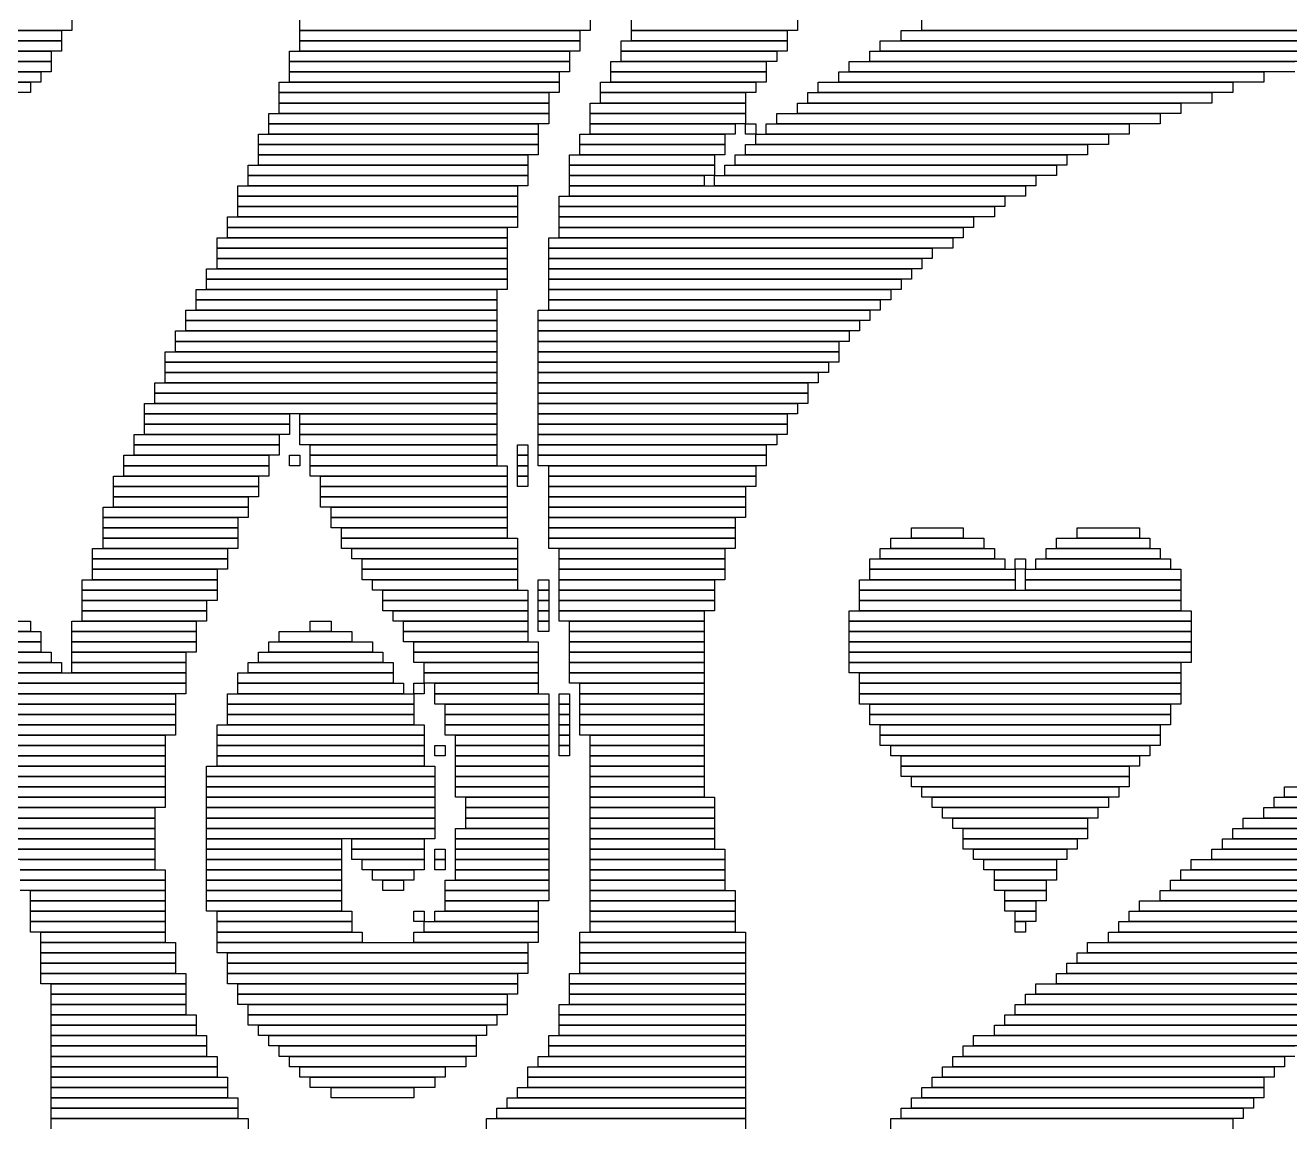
# Model space of a CAD drawing. Extents: x 48 to 975, y 50 to 982.
# Drawn here: x 491.5 to 613.5, y 518.5 to 624.5 of the extents above; entities that cross this region are included whole.
import ezdxf

# ---------------------------------------------------------------- set-up
doc = ezdxf.new("R2010")
doc.units = 0

msp = doc.modelspace()

# ---------------------------------------------------------------- linework, layer by layer
for p, q in [((496, 625), (496, 624)), ((518, 624), (518, 625)), ((546, 625), (546, 624)), ((550, 624), (550, 625)), ((566, 625), (566, 624)), ((578, 624), (578, 625)), ((496, 624), (478, 624)), ((478, 624), (495, 624)), ((495, 624), (495, 623)), ((546, 624), (518, 624)), ((518, 624), (545, 624)), ((518, 623), (518, 624)), ((545, 624), (545, 623)), ((566, 624), (550, 624)), ((550, 624), (565, 624)), ((550, 623), (550, 624)), ((565, 624), (565, 623)), ((576, 624), (626, 624)), ((576, 623), (576, 624)), ((632, 624), (578, 624)), ((495, 623), (478, 623)), ((478, 623), (495, 623)), ((495, 623), (495, 622)), ((545, 623), (518, 623)), ((518, 623), (545, 623)), ((518, 622), (518, 623)), ((545, 623), (545, 622)), ((549, 623), (565, 623)), ((549, 622), (549, 623)), ((565, 623), (550, 623)), ((565, 623), (565, 622)), ((574, 623), (622, 623)), ((574, 622), (574, 623)), ((626, 623), (576, 623)), ((495, 622), (478, 622)), ((478, 622), (494, 622)), ((494, 621), (478, 621)), ((478, 621), (494, 621)), ((494, 622), (494, 621)), ((494, 621), (494, 620)), ((517, 622), (544, 622)), ((517, 621), (517, 622)), ((544, 621), (517, 621)), ((517, 621), (544, 621)), ((517, 620), (517, 621)), ((545, 622), (518, 622)), ((544, 622), (544, 621)), ((544, 621), (544, 620)), ((548, 621), (563, 621)), ((548, 620), (548, 621)), ((565, 622), (549, 622)), ((549, 622), (564, 622)), ((549, 621), (549, 622)), ((564, 621), (549, 621)), ((563, 621), (563, 620)), ((564, 622), (564, 621)), ((571, 621), (614, 621)), ((571, 620), (571, 621)), ((573, 622), (618, 622)), ((573, 621), (573, 622)), ((618, 621), (573, 621)), ((622, 622), (574, 622)), ((494, 620), (478, 620)), ((478, 620), (493, 620)), ((493, 620), (493, 619)), ((544, 620), (517, 620)), ((517, 620), (543, 620)), ((517, 619), (517, 620)), ((543, 620), (543, 619)), ((563, 620), (548, 620)), ((548, 620), (563, 620)), ((548, 619), (548, 620)), ((563, 620), (563, 619)), ((570, 620), (611, 620)), ((570, 619), (570, 620)), ((614, 620), (571, 620)), ((611, 620), (611, 619)), ((493, 619), (478, 619)), ((478, 619), (492, 619)), ((492, 619), (492, 618)), ((516, 619), (543, 619)), ((516, 618), (516, 619)), ((543, 619), (517, 619)), ((543, 619), (543, 618)), ((547, 619), (562, 619)), ((547, 618), (547, 619)), ((563, 619), (548, 619)), ((562, 619), (562, 618)), ((568, 619), (608, 619)), ((568, 618), (568, 619)), ((611, 619), (570, 619)), ((608, 619), (608, 618)), ((492, 618), (478, 618)), ((543, 618), (516, 618)), ((516, 618), (542, 618)), ((516, 617), (516, 618)), ((542, 618), (542, 617)), ((562, 618), (547, 618)), ((547, 618), (561, 618)), ((547, 617), (547, 618)), ((561, 618), (561, 617)), ((567, 618), (606, 618)), ((567, 617), (567, 618)), ((608, 618), (568, 618)), ((606, 618), (606, 617)), ((542, 617), (516, 617)), ((516, 617), (542, 617)), ((516, 616), (516, 617)), ((542, 617), (542, 616)), ((546, 617), (561, 617)), ((546, 616), (546, 617)), ((561, 617), (547, 617)), ((561, 617), (561, 616)), ((566, 617), (603, 617)), ((566, 616), (566, 617)), ((606, 617), (567, 617)), ((603, 617), (603, 616)), ((515, 616), (542, 616)), ((515, 615), (515, 616)), ((542, 615), (515, 615)), ((515, 615), (541, 615)), ((515, 614), (515, 615)), ((542, 616), (516, 616)), ((541, 615), (541, 614)), ((542, 616), (542, 615)), ((561, 616), (546, 616)), ((546, 616), (561, 616)), ((546, 615), (546, 616)), ((561, 615), (546, 615)), ((546, 615), (560, 615)), ((546, 614), (546, 615)), ((560, 615), (560, 614)), ((561, 616), (561, 615)), ((561, 615), (562, 615)), ((561, 614), (561, 615)), ((562, 615), (562, 614)), ((563, 615), (598, 615)), ((563, 614), (563, 615)), ((564, 616), (601, 616)), ((564, 615), (564, 616)), ((601, 615), (564, 615)), ((603, 616), (566, 616)), ((598, 615), (598, 614)), ((601, 616), (601, 615)), ((514, 614), (541, 614)), ((514, 613), (514, 614)), ((541, 614), (515, 614)), ((541, 614), (541, 613)), ((545, 614), (559, 614)), ((545, 613), (545, 614)), ((560, 614), (546, 614)), ((559, 614), (559, 613)), ((562, 614), (561, 614)), ((562, 614), (596, 614)), ((562, 613), (562, 614)), ((598, 614), (563, 614)), ((596, 614), (596, 613)), ((541, 613), (514, 613)), ((514, 613), (541, 613)), ((514, 612), (514, 613)), ((541, 613), (541, 612)), ((559, 613), (545, 613)), ((545, 613), (559, 613)), ((545, 612), (545, 613)), ((559, 613), (559, 612)), ((561, 613), (594, 613)), ((561, 612), (561, 613)), ((596, 613), (562, 613)), ((594, 613), (594, 612)), ((541, 612), (514, 612)), ((514, 612), (540, 612)), ((514, 611), (514, 612)), ((540, 612), (540, 611)), ((544, 612), (558, 612)), ((544, 611), (544, 612)), ((559, 612), (545, 612)), ((558, 612), (558, 611)), ((560, 612), (592, 612)), ((560, 611), (560, 612)), ((594, 612), (561, 612)), ((592, 612), (592, 611)), ((513, 611), (540, 611)), ((513, 610), (513, 611)), ((540, 610), (513, 610)), ((513, 610), (540, 610)), ((513, 609), (513, 610)), ((540, 611), (514, 611)), ((540, 611), (540, 610)), ((540, 610), (540, 609)), ((558, 611), (544, 611)), ((544, 611), (558, 611)), ((544, 610), (544, 611)), ((558, 610), (544, 610)), ((544, 610), (557, 610)), ((544, 609), (544, 610)), ((557, 610), (557, 609)), ((558, 611), (558, 610)), ((558, 610), (589, 610)), ((558, 609), (558, 610)), ((559, 611), (591, 611)), ((559, 610), (559, 611)), ((591, 610), (559, 610)), ((592, 611), (560, 611)), ((589, 610), (589, 609)), ((591, 611), (591, 610)), ((512, 609), (539, 609)), ((512, 608), (512, 609)), ((540, 609), (513, 609)), ((539, 609), (539, 608)), ((557, 609), (544, 609)), ((544, 609), (588, 609)), ((544, 608), (544, 609)), ((589, 609), (558, 609)), ((588, 609), (588, 608)), ((539, 608), (512, 608)), ((512, 608), (539, 608)), ((512, 607), (512, 608)), ((539, 608), (539, 607)), ((543, 608), (586, 608)), ((543, 607), (543, 608)), ((588, 608), (544, 608)), ((586, 608), (586, 607)), ((539, 607), (512, 607)), ((512, 607), (539, 607)), ((512, 606), (512, 607)), ((539, 607), (539, 606)), ((586, 607), (543, 607)), ((543, 607), (585, 607)), ((543, 606), (543, 607)), ((585, 607), (585, 606)), ((511, 606), (539, 606)), ((511, 605), (511, 606)), ((539, 606), (512, 606)), ((539, 606), (539, 605)), ((585, 606), (543, 606)), ((543, 606), (583, 606)), ((543, 605), (543, 606)), ((583, 606), (583, 605)), ((510, 604), (538, 604)), ((510, 603), (510, 604)), ((539, 605), (511, 605)), ((511, 605), (538, 605)), ((511, 604), (511, 605)), ((538, 604), (511, 604)), ((538, 605), (538, 604)), ((538, 604), (538, 603)), ((542, 604), (581, 604)), ((542, 603), (542, 604)), ((583, 605), (543, 605)), ((543, 605), (582, 605)), ((543, 604), (543, 605)), ((582, 604), (543, 604)), ((581, 604), (581, 603)), ((582, 605), (582, 604)), ((538, 603), (510, 603)), ((510, 603), (538, 603)), ((510, 602), (510, 603)), ((538, 603), (538, 602)), ((581, 603), (542, 603)), ((542, 603), (579, 603)), ((542, 602), (542, 603)), ((579, 603), (579, 602)), ((538, 602), (510, 602)), ((510, 602), (538, 602)), ((510, 601), (510, 602)), ((538, 602), (538, 601)), ((579, 602), (542, 602)), ((542, 602), (578, 602)), ((542, 601), (542, 602)), ((578, 602), (578, 601)), ((509, 601), (538, 601)), ((509, 600), (509, 601)), ((538, 601), (510, 601)), ((538, 601), (538, 600)), ((578, 601), (542, 601)), ((542, 601), (577, 601)), ((542, 600), (542, 601)), ((577, 601), (577, 600)), ((538, 600), (509, 600)), ((509, 600), (538, 600)), ((509, 599), (509, 600)), ((538, 600), (538, 599)), ((577, 600), (542, 600)), ((542, 600), (576, 600)), ((542, 599), (542, 600)), ((576, 600), (576, 599)), ((508, 599), (537, 599)), ((508, 598), (508, 599)), ((537, 598), (508, 598)), ((508, 598), (537, 598)), ((508, 597), (508, 598)), ((538, 599), (509, 599)), ((537, 599), (537, 598)), ((537, 598), (537, 597)), ((576, 599), (542, 599)), ((542, 599), (575, 599)), ((542, 598), (542, 599)), ((575, 598), (542, 598)), ((542, 598), (574, 598)), ((542, 597), (542, 598)), ((574, 598), (574, 597)), ((575, 599), (575, 598)), ((507, 597), (537, 597)), ((507, 596), (507, 597)), ((537, 597), (508, 597)), ((537, 597), (537, 596)), ((541, 597), (573, 597)), ((541, 596), (541, 597)), ((574, 597), (542, 597)), ((573, 597), (573, 596)), ((537, 596), (507, 596)), ((507, 596), (537, 596)), ((507, 595), (507, 596)), ((537, 596), (537, 595)), ((573, 596), (541, 596)), ((541, 596), (572, 596)), ((541, 595), (541, 596)), ((572, 596), (572, 595)), ((506, 595), (537, 595)), ((506, 594), (506, 595)), ((537, 595), (507, 595)), ((537, 595), (537, 594)), ((572, 595), (541, 595)), ((541, 595), (571, 595)), ((541, 594), (541, 595)), ((571, 595), (571, 594)), ((505, 593), (537, 593)), ((505, 592), (505, 593)), ((537, 594), (506, 594)), ((506, 594), (537, 594)), ((506, 593), (506, 594)), ((537, 593), (506, 593)), ((537, 594), (537, 593)), ((537, 593), (537, 592)), ((571, 594), (541, 594)), ((541, 594), (570, 594)), ((541, 593), (541, 594)), ((570, 593), (541, 593)), ((541, 593), (570, 593)), ((541, 592), (541, 593)), ((570, 594), (570, 593)), ((570, 593), (570, 592)), ((537, 592), (505, 592)), ((505, 592), (537, 592)), ((505, 591), (505, 592)), ((537, 592), (537, 591)), ((570, 592), (541, 592)), ((541, 592), (569, 592)), ((541, 591), (541, 592)), ((569, 592), (569, 591)), ((537, 591), (505, 591)), ((505, 591), (537, 591)), ((505, 590), (505, 591)), ((537, 591), (537, 590)), ((569, 591), (541, 591)), ((541, 591), (568, 591)), ((541, 590), (541, 591)), ((568, 591), (568, 590)), ((504, 590), (537, 590)), ((504, 589), (504, 590)), ((537, 590), (505, 590)), ((537, 590), (537, 589)), ((568, 590), (541, 590)), ((541, 590), (567, 590)), ((541, 589), (541, 590)), ((567, 590), (567, 589)), ((537, 589), (504, 589)), ((504, 589), (537, 589)), ((504, 588), (504, 589)), ((537, 589), (537, 588)), ((567, 589), (541, 589)), ((541, 589), (567, 589)), ((541, 588), (541, 589)), ((567, 589), (567, 588)), ((503, 588), (537, 588)), ((503, 587), (503, 588)), ((537, 587), (503, 587)), ((503, 587), (517, 587)), ((503, 586), (503, 587)), ((537, 588), (504, 588)), ((517, 587), (517, 586)), ((518, 587), (537, 587)), ((518, 586), (518, 587)), ((537, 588), (537, 587)), ((537, 587), (537, 586)), ((567, 588), (541, 588)), ((541, 588), (566, 588)), ((541, 587), (541, 588)), ((566, 587), (541, 587)), ((541, 587), (565, 587)), ((541, 586), (541, 587)), ((565, 587), (565, 586)), ((566, 588), (566, 587)), ((517, 586), (503, 586)), ((503, 586), (517, 586)), ((503, 585), (503, 586)), ((517, 586), (517, 585)), ((537, 586), (518, 586)), ((518, 586), (537, 586)), ((518, 585), (518, 586)), ((537, 586), (537, 585)), ((565, 586), (541, 586)), ((541, 586), (565, 586)), ((541, 585), (541, 586)), ((565, 586), (565, 585)), ((502, 585), (516, 585)), ((502, 584), (502, 585)), ((517, 585), (503, 585)), ((516, 585), (516, 584)), ((537, 585), (518, 585)), ((518, 585), (537, 585)), ((518, 584), (518, 585)), ((537, 585), (537, 584)), ((565, 585), (541, 585)), ((541, 585), (564, 585)), ((541, 584), (541, 585)), ((564, 585), (564, 584)), ((516, 584), (502, 584)), ((502, 584), (516, 584)), ((502, 583), (502, 584)), ((516, 584), (516, 583)), ((537, 584), (518, 584)), ((519, 584), (537, 584)), ((519, 583), (519, 584)), ((537, 584), (537, 583)), ((539, 584), (540, 584)), ((539, 583), (539, 584)), ((540, 584), (540, 583)), ((564, 584), (541, 584)), ((541, 584), (563, 584)), ((541, 583), (541, 584)), ((563, 584), (563, 583)), ((501, 583), (515, 583)), ((501, 582), (501, 583)), ((515, 582), (501, 582)), ((501, 582), (515, 582)), ((501, 581), (501, 582)), ((516, 583), (502, 583)), ((515, 583), (515, 582)), ((515, 582), (515, 581)), ((517, 583), (518, 583)), ((517, 582), (517, 583)), ((518, 582), (517, 582)), ((518, 583), (518, 582)), ((537, 583), (519, 583)), ((519, 583), (537, 583)), ((519, 582), (519, 583)), ((537, 582), (519, 582)), ((519, 582), (538, 582)), ((519, 581), (519, 582)), ((537, 583), (537, 582)), ((538, 582), (538, 581)), ((540, 583), (539, 583)), ((539, 583), (540, 583)), ((539, 582), (539, 583)), ((540, 582), (539, 582)), ((539, 582), (540, 582)), ((539, 581), (539, 582)), ((540, 583), (540, 582)), ((540, 582), (540, 581)), ((563, 583), (541, 583)), ((541, 583), (563, 583)), ((541, 582), (541, 583)), ((563, 582), (541, 582)), ((542, 582), (562, 582)), ((542, 581), (542, 582)), ((562, 582), (562, 581)), ((563, 583), (563, 582)), ((500, 581), (514, 581)), ((500, 580), (500, 581)), ((515, 581), (501, 581)), ((514, 581), (514, 580)), ((538, 581), (519, 581)), ((520, 581), (538, 581)), ((520, 580), (520, 581)), ((538, 581), (538, 580)), ((540, 581), (539, 581)), ((539, 581), (540, 581)), ((539, 580), (539, 581)), ((540, 581), (540, 580)), ((562, 581), (542, 581)), ((542, 581), (562, 581)), ((542, 580), (542, 581)), ((562, 581), (562, 580)), ((514, 580), (500, 580)), ((500, 580), (514, 580)), ((500, 579), (500, 580)), ((514, 580), (514, 579)), ((538, 580), (520, 580)), ((520, 580), (538, 580)), ((520, 579), (520, 580)), ((538, 580), (538, 579)), ((540, 580), (539, 580)), ((562, 580), (542, 580)), ((542, 580), (561, 580)), ((542, 579), (542, 580)), ((561, 580), (561, 579)), ((514, 579), (500, 579)), ((500, 579), (513, 579)), ((500, 578), (500, 579)), ((513, 579), (513, 578)), ((538, 579), (520, 579)), ((520, 579), (538, 579)), ((520, 578), (520, 579)), ((538, 579), (538, 578)), ((561, 579), (542, 579)), ((542, 579), (561, 579)), ((542, 578), (542, 579)), ((561, 579), (561, 578)), ((499, 578), (513, 578)), ((499, 577), (499, 578)), ((513, 578), (500, 578)), ((513, 578), (513, 577)), ((538, 578), (520, 578)), ((521, 578), (538, 578)), ((521, 577), (521, 578)), ((538, 578), (538, 577)), ((561, 578), (542, 578)), ((542, 578), (561, 578)), ((542, 577), (542, 578)), ((561, 578), (561, 577)), ((513, 577), (499, 577)), ((499, 577), (512, 577)), ((499, 576), (499, 577)), ((512, 576), (499, 576)), ((499, 576), (512, 576)), ((499, 575), (499, 576)), ((512, 577), (512, 576)), ((512, 576), (512, 575)), ((538, 577), (521, 577)), ((521, 577), (538, 577)), ((521, 576), (521, 577)), ((538, 576), (521, 576)), ((522, 576), (538, 576)), ((522, 575), (522, 576)), ((538, 577), (538, 576)), ((538, 576), (538, 575)), ((561, 577), (542, 577)), ((542, 577), (560, 577)), ((542, 576), (542, 577)), ((560, 576), (542, 576)), ((542, 576), (560, 576)), ((542, 575), (542, 576)), ((560, 577), (560, 576)), ((560, 576), (560, 575)), ((577, 576), (582, 576)), ((577, 575), (577, 576)), ((582, 576), (582, 575)), ((593, 576), (599, 576)), ((593, 575), (593, 576)), ((599, 576), (599, 575)), ((512, 575), (499, 575)), ((499, 575), (512, 575)), ((499, 574), (499, 575)), ((512, 575), (512, 574)), ((538, 575), (522, 575)), ((522, 575), (539, 575)), ((522, 574), (522, 575)), ((539, 575), (539, 574)), ((560, 575), (542, 575)), ((542, 575), (560, 575)), ((542, 574), (542, 575)), ((560, 575), (560, 574)), ((575, 575), (584, 575)), ((575, 574), (575, 575)), ((582, 575), (577, 575)), ((584, 575), (584, 574)), ((591, 575), (600, 575)), ((591, 574), (591, 575)), ((599, 575), (593, 575)), ((600, 575), (600, 574)), ((498, 574), (511, 574)), ((498, 573), (498, 574)), ((512, 574), (499, 574)), ((511, 574), (511, 573)), ((539, 574), (522, 574)), ((523, 574), (539, 574)), ((523, 573), (523, 574)), ((539, 574), (539, 573)), ((560, 574), (542, 574)), ((543, 574), (559, 574)), ((543, 573), (543, 574)), ((559, 574), (559, 573)), ((574, 574), (585, 574)), ((574, 573), (574, 574)), ((584, 574), (575, 574)), ((585, 574), (585, 573)), ((590, 574), (601, 574)), ((590, 573), (590, 574)), ((600, 574), (591, 574)), ((601, 574), (601, 573)), ((511, 573), (498, 573)), ((498, 573), (511, 573)), ((498, 572), (498, 573)), ((511, 573), (511, 572)), ((539, 573), (523, 573)), ((524, 573), (539, 573)), ((524, 572), (524, 573)), ((539, 573), (539, 572)), ((559, 573), (543, 573)), ((543, 573), (559, 573)), ((543, 572), (543, 573)), ((559, 573), (559, 572)), ((573, 573), (586, 573)), ((573, 572), (573, 573)), ((585, 573), (574, 573)), ((586, 573), (586, 572)), ((587, 573), (588, 573)), ((587, 572), (587, 573)), ((588, 573), (588, 572)), ((589, 573), (602, 573)), ((589, 572), (589, 573)), ((601, 573), (590, 573)), ((602, 573), (602, 572)), ((497, 571), (510, 571)), ((497, 570), (497, 571)), ((511, 572), (498, 572)), ((498, 572), (510, 572)), ((498, 571), (498, 572)), ((510, 571), (498, 571)), ((510, 572), (510, 571)), ((510, 571), (510, 570)), ((539, 572), (524, 572)), ((524, 572), (539, 572)), ((524, 571), (524, 572)), ((539, 571), (524, 571)), ((525, 571), (539, 571)), ((525, 570), (525, 571)), ((539, 572), (539, 571)), ((539, 571), (539, 570)), ((541, 571), (542, 571)), ((541, 570), (541, 571)), ((542, 571), (542, 570)), ((559, 572), (543, 572)), ((543, 572), (559, 572)), ((543, 571), (543, 572)), ((559, 571), (543, 571)), ((543, 571), (558, 571)), ((543, 570), (543, 571)), ((558, 571), (558, 570)), ((559, 572), (559, 571)), ((572, 571), (587, 571)), ((572, 570), (572, 571)), ((586, 572), (573, 572)), ((573, 572), (587, 572)), ((573, 571), (573, 572)), ((587, 571), (573, 571)), ((588, 572), (587, 572)), ((587, 572), (587, 571)), ((587, 571), (587, 570)), ((588, 572), (603, 572)), ((588, 571), (588, 572)), ((603, 571), (588, 571)), ((588, 571), (603, 571)), ((588, 570), (588, 571)), ((602, 572), (589, 572)), ((603, 572), (603, 571)), ((603, 571), (603, 570)), ((510, 570), (497, 570)), ((497, 570), (510, 570)), ((497, 569), (497, 570)), ((510, 570), (510, 569)), ((539, 570), (525, 570)), ((526, 570), (540, 570)), ((526, 569), (526, 570)), ((540, 570), (540, 569)), ((542, 570), (541, 570)), ((541, 570), (542, 570)), ((541, 569), (541, 570)), ((542, 570), (542, 569)), ((558, 570), (543, 570)), ((543, 570), (558, 570)), ((543, 569), (543, 570)), ((558, 570), (558, 569)), ((587, 570), (572, 570)), ((572, 570), (603, 570)), ((572, 569), (572, 570)), ((603, 570), (588, 570)), ((603, 570), (603, 569)), ((510, 569), (497, 569)), ((497, 569), (509, 569)), ((497, 568), (497, 569)), ((509, 569), (509, 568)), ((540, 569), (526, 569)), ((526, 569), (540, 569)), ((526, 568), (526, 569)), ((540, 569), (540, 568)), ((542, 569), (541, 569)), ((541, 569), (542, 569)), ((541, 568), (541, 569)), ((542, 569), (542, 568)), ((558, 569), (543, 569)), ((543, 569), (558, 569)), ((543, 568), (543, 569)), ((558, 569), (558, 568)), ((603, 569), (572, 569)), ((572, 569), (603, 569)), ((572, 568), (572, 569)), ((603, 569), (603, 568)), ((509, 568), (497, 568)), ((497, 568), (509, 568)), ((497, 567), (497, 568)), ((509, 568), (509, 567)), ((540, 568), (526, 568)), ((527, 568), (540, 568)), ((527, 567), (527, 568)), ((540, 568), (540, 567)), ((542, 568), (541, 568)), ((541, 568), (542, 568)), ((541, 567), (541, 568)), ((542, 568), (542, 567)), ((558, 568), (543, 568)), ((543, 568), (557, 568)), ((543, 567), (543, 568)), ((557, 568), (557, 567)), ((571, 568), (604, 568)), ((571, 567), (571, 568)), ((603, 568), (572, 568)), ((604, 568), (604, 567)), ((474, 567), (492, 567)), ((492, 567), (492, 566)), ((496, 567), (508, 567)), ((496, 566), (496, 567)), ((509, 567), (497, 567)), ((508, 567), (508, 566)), ((519, 567), (521, 567)), ((519, 566), (519, 567)), ((521, 567), (521, 566)), ((540, 567), (527, 567)), ((528, 567), (540, 567)), ((528, 566), (528, 567)), ((540, 567), (540, 566)), ((542, 567), (541, 567)), ((541, 567), (542, 567)), ((541, 566), (541, 567)), ((542, 567), (542, 566)), ((557, 567), (543, 567)), ((544, 567), (557, 567)), ((544, 566), (544, 567)), ((557, 567), (557, 566)), ((604, 567), (571, 567)), ((571, 567), (604, 567)), ((571, 566), (571, 567)), ((604, 567), (604, 566)), ((492, 566), (474, 566)), ((475, 566), (493, 566)), ((493, 565), (475, 565)), ((476, 565), (493, 565)), ((493, 566), (493, 565)), ((493, 565), (493, 564)), ((508, 566), (496, 566)), ((496, 566), (508, 566)), ((496, 565), (496, 566)), ((508, 565), (496, 565)), ((496, 565), (508, 565)), ((496, 564), (496, 565)), ((508, 566), (508, 565)), ((508, 565), (508, 564)), ((515, 565), (525, 565)), ((515, 564), (515, 565)), ((516, 566), (523, 566)), ((516, 565), (516, 566)), ((523, 565), (516, 565)), ((521, 566), (519, 566)), ((523, 566), (523, 565)), ((525, 565), (525, 564)), ((540, 566), (528, 566)), ((528, 566), (540, 566)), ((528, 565), (528, 566)), ((540, 565), (528, 565)), ((529, 565), (541, 565)), ((529, 564), (529, 565)), ((540, 566), (540, 565)), ((542, 566), (541, 566)), ((541, 565), (541, 564)), ((557, 566), (544, 566)), ((544, 566), (557, 566)), ((544, 565), (544, 566)), ((557, 565), (544, 565)), ((544, 565), (557, 565)), ((544, 564), (544, 565)), ((557, 566), (557, 565)), ((557, 565), (557, 564)), ((604, 566), (571, 566)), ((571, 566), (604, 566)), ((571, 565), (571, 566)), ((604, 565), (571, 565)), ((571, 565), (604, 565)), ((571, 564), (571, 565)), ((604, 566), (604, 565)), ((604, 565), (604, 564)), ((493, 564), (476, 564)), ((477, 564), (494, 564)), ((494, 564), (494, 563)), ((508, 564), (496, 564)), ((496, 564), (507, 564)), ((496, 563), (496, 564)), ((507, 564), (507, 563)), ((514, 564), (526, 564)), ((514, 563), (514, 564)), ((525, 564), (515, 564)), ((526, 564), (526, 563)), ((541, 564), (529, 564)), ((529, 564), (541, 564)), ((529, 563), (529, 564)), ((541, 564), (541, 563)), ((557, 564), (544, 564)), ((544, 564), (557, 564)), ((544, 563), (544, 564)), ((557, 564), (557, 563)), ((604, 564), (571, 564)), ((571, 564), (604, 564)), ((571, 563), (571, 564)), ((604, 564), (604, 563)), ((494, 563), (477, 563)), ((478, 563), (495, 563)), ((495, 563), (495, 562)), ((507, 563), (496, 563)), ((496, 563), (507, 563)), ((496, 562), (496, 563)), ((507, 563), (507, 562)), ((513, 563), (527, 563)), ((513, 562), (513, 563)), ((526, 563), (514, 563)), ((527, 563), (527, 562)), ((541, 563), (529, 563)), ((530, 563), (541, 563)), ((530, 562), (530, 563)), ((541, 563), (541, 562)), ((557, 563), (544, 563)), ((544, 563), (557, 563)), ((544, 562), (544, 563)), ((557, 563), (557, 562)), ((604, 563), (571, 563)), ((571, 563), (603, 563)), ((571, 562), (571, 563)), ((603, 563), (603, 562)), ((495, 562), (478, 562)), ((479, 562), (507, 562)), ((507, 562), (496, 562)), ((507, 562), (507, 561)), ((512, 562), (527, 562)), ((512, 561), (512, 562)), ((527, 562), (513, 562)), ((527, 562), (527, 561)), ((541, 562), (530, 562)), ((530, 562), (541, 562)), ((530, 561), (530, 562)), ((541, 562), (541, 561)), ((557, 562), (544, 562)), ((544, 562), (557, 562)), ((544, 561), (544, 562)), ((557, 562), (557, 561)), ((603, 562), (571, 562)), ((572, 562), (603, 562)), ((572, 561), (572, 562)), ((603, 562), (603, 561)), ((507, 561), (479, 561)), ((480, 561), (507, 561)), ((507, 560), (480, 560)), ((481, 560), (506, 560)), ((506, 560), (506, 559)), ((507, 561), (507, 560)), ((511, 560), (529, 560)), ((511, 559), (511, 560)), ((527, 561), (512, 561)), ((512, 561), (528, 561)), ((512, 560), (512, 561)), ((528, 560), (512, 560)), ((528, 561), (528, 560)), ((529, 561), (530, 561)), ((529, 560), (529, 561)), ((530, 560), (529, 560)), ((529, 560), (529, 559)), ((541, 561), (530, 561)), ((530, 561), (530, 560)), ((531, 561), (541, 561)), ((531, 560), (531, 561)), ((541, 560), (531, 560)), ((531, 560), (542, 560)), ((531, 559), (531, 560)), ((541, 561), (541, 560)), ((542, 560), (542, 559)), ((543, 560), (544, 560)), ((543, 559), (543, 560)), ((557, 561), (544, 561)), ((544, 560), (544, 559)), ((545, 561), (557, 561)), ((545, 560), (545, 561)), ((557, 560), (545, 560)), ((545, 560), (557, 560)), ((545, 559), (545, 560)), ((557, 561), (557, 560)), ((557, 560), (557, 559)), ((603, 561), (572, 561)), ((572, 561), (603, 561)), ((572, 560), (572, 561)), ((603, 560), (572, 560)), ((572, 560), (603, 560)), ((572, 559), (572, 560)), ((603, 561), (603, 560)), ((603, 560), (603, 559)), ((506, 559), (481, 559)), ((482, 559), (506, 559)), ((506, 559), (506, 558)), ((529, 559), (511, 559)), ((511, 559), (529, 559)), ((511, 558), (511, 559)), ((529, 559), (529, 558)), ((542, 559), (531, 559)), ((532, 559), (542, 559)), ((532, 558), (532, 559)), ((542, 559), (542, 558)), ((544, 559), (543, 559)), ((543, 559), (544, 559)), ((543, 558), (543, 559)), ((544, 559), (544, 558)), ((557, 559), (545, 559)), ((545, 559), (557, 559)), ((545, 558), (545, 559)), ((557, 559), (557, 558)), ((603, 559), (572, 559)), ((573, 559), (602, 559)), ((573, 558), (573, 559)), ((602, 559), (602, 558)), ((506, 558), (482, 558)), ((483, 558), (506, 558)), ((506, 558), (506, 557)), ((529, 558), (511, 558)), ((511, 558), (529, 558)), ((511, 557), (511, 558)), ((529, 558), (529, 557)), ((542, 558), (532, 558)), ((532, 558), (542, 558)), ((532, 557), (532, 558)), ((542, 558), (542, 557)), ((544, 558), (543, 558)), ((543, 558), (544, 558)), ((543, 557), (543, 558)), ((544, 558), (544, 557)), ((557, 558), (545, 558)), ((545, 558), (557, 558)), ((545, 557), (545, 558)), ((557, 558), (557, 557)), ((602, 558), (573, 558)), ((573, 558), (602, 558)), ((573, 557), (573, 558)), ((602, 558), (602, 557)), ((506, 557), (483, 557)), ((484, 557), (506, 557)), ((506, 557), (506, 556)), ((510, 557), (530, 557)), ((510, 556), (510, 557)), ((529, 557), (511, 557)), ((530, 557), (530, 556)), ((542, 557), (532, 557)), ((532, 557), (542, 557)), ((532, 556), (532, 557)), ((542, 557), (542, 556)), ((544, 557), (543, 557)), ((543, 557), (544, 557)), ((543, 556), (543, 557)), ((544, 557), (544, 556)), ((557, 557), (545, 557)), ((545, 557), (557, 557)), ((545, 556), (545, 557)), ((557, 557), (557, 556)), ((602, 557), (573, 557)), ((574, 557), (601, 557)), ((574, 556), (574, 557)), ((601, 557), (601, 556)), ((506, 556), (484, 556)), ((484, 556), (505, 556)), ((505, 556), (505, 555)), ((530, 556), (510, 556)), ((510, 556), (530, 556)), ((510, 555), (510, 556)), ((530, 556), (530, 555)), ((542, 556), (532, 556)), ((533, 556), (542, 556)), ((533, 555), (533, 556)), ((542, 556), (542, 555)), ((544, 556), (543, 556)), ((543, 556), (544, 556)), ((543, 555), (543, 556)), ((544, 556), (544, 555)), ((557, 556), (545, 556)), ((546, 556), (557, 556)), ((546, 555), (546, 556)), ((557, 556), (557, 555)), ((601, 556), (574, 556)), ((574, 556), (601, 556)), ((574, 555), (574, 556)), ((601, 556), (601, 555)), ((505, 555), (484, 555)), ((485, 555), (505, 555)), ((505, 554), (485, 554)), ((486, 554), (505, 554)), ((505, 555), (505, 554)), ((505, 554), (505, 553)), ((530, 555), (510, 555)), ((510, 555), (530, 555)), ((510, 554), (510, 555)), ((530, 554), (510, 554)), ((510, 554), (530, 554)), ((510, 553), (510, 554)), ((530, 555), (530, 554)), ((530, 554), (530, 553)), ((531, 555), (532, 555)), ((531, 554), (531, 555)), ((532, 554), (531, 554)), ((532, 555), (532, 554)), ((542, 555), (533, 555)), ((533, 555), (542, 555)), ((533, 554), (533, 555)), ((542, 554), (533, 554)), ((533, 554), (542, 554)), ((533, 553), (533, 554)), ((542, 555), (542, 554)), ((542, 554), (542, 553)), ((544, 555), (543, 555)), ((543, 555), (544, 555)), ((543, 554), (543, 555)), ((544, 554), (543, 554)), ((544, 555), (544, 554)), ((557, 555), (546, 555)), ((546, 555), (557, 555)), ((546, 554), (546, 555)), ((557, 554), (546, 554)), ((546, 554), (557, 554)), ((546, 553), (546, 554)), ((557, 555), (557, 554)), ((557, 554), (557, 553)), ((601, 555), (574, 555)), ((575, 555), (600, 555)), ((575, 554), (575, 555)), ((600, 554), (575, 554)), ((576, 554), (599, 554)), ((576, 553), (576, 554)), ((599, 554), (599, 553)), ((600, 555), (600, 554)), ((505, 553), (486, 553)), ((486, 553), (505, 553)), ((505, 553), (505, 552)), ((509, 553), (531, 553)), ((509, 552), (509, 553)), ((530, 553), (510, 553)), ((531, 553), (531, 552)), ((542, 553), (533, 553)), ((533, 553), (542, 553)), ((533, 552), (533, 553)), ((542, 553), (542, 552)), ((557, 553), (546, 553)), ((546, 553), (557, 553)), ((546, 552), (546, 553)), ((557, 553), (557, 552)), ((599, 553), (576, 553)), ((576, 553), (598, 553)), ((576, 552), (576, 553)), ((598, 553), (598, 552)), ((505, 552), (486, 552)), ((487, 552), (505, 552)), ((505, 552), (505, 551)), ((531, 552), (509, 552)), ((509, 552), (531, 552)), ((509, 551), (509, 552)), ((531, 552), (531, 551)), ((542, 552), (533, 552)), ((533, 552), (542, 552)), ((533, 551), (533, 552)), ((542, 552), (542, 551)), ((557, 552), (546, 552)), ((546, 552), (557, 552)), ((546, 551), (546, 552)), ((557, 552), (557, 551)), ((598, 552), (576, 552)), ((577, 552), (598, 552)), ((577, 551), (577, 552)), ((598, 552), (598, 551)), ((505, 551), (487, 551)), ((488, 551), (505, 551)), ((505, 551), (505, 550)), ((531, 551), (509, 551)), ((509, 551), (531, 551)), ((509, 550), (509, 551)), ((531, 551), (531, 550)), ((542, 551), (533, 551)), ((533, 551), (542, 551)), ((533, 550), (533, 551)), ((542, 551), (542, 550)), ((557, 551), (546, 551)), ((546, 551), (557, 551)), ((546, 550), (546, 551)), ((557, 551), (557, 550)), ((598, 551), (577, 551)), ((578, 551), (597, 551)), ((578, 550), (578, 551)), ((597, 551), (597, 550)), ((613, 551), (666, 551)), ((613, 550), (613, 551)), ((505, 550), (488, 550)), ((488, 550), (505, 550)), ((505, 549), (488, 549)), ((489, 549), (504, 549)), ((504, 549), (504, 548)), ((505, 550), (505, 549)), ((531, 550), (509, 550)), ((509, 550), (531, 550)), ((509, 549), (509, 550)), ((531, 549), (509, 549)), ((509, 549), (531, 549)), ((509, 548), (509, 549)), ((531, 550), (531, 549)), ((531, 549), (531, 548)), ((542, 550), (533, 550)), ((534, 550), (542, 550)), ((534, 549), (534, 550)), ((542, 549), (534, 549)), ((534, 549), (542, 549)), ((534, 548), (534, 549)), ((542, 550), (542, 549)), ((542, 549), (542, 548)), ((557, 550), (546, 550)), ((546, 550), (558, 550)), ((546, 549), (546, 550)), ((558, 549), (546, 549)), ((546, 549), (558, 549)), ((546, 548), (546, 549)), ((558, 550), (558, 549)), ((558, 549), (558, 548)), ((597, 550), (578, 550)), ((579, 550), (596, 550)), ((579, 549), (579, 550)), ((596, 549), (579, 549)), ((580, 549), (595, 549)), ((580, 548), (580, 549)), ((595, 549), (595, 548)), ((596, 550), (596, 549)), ((611, 549), (663, 549)), ((611, 548), (611, 549)), ((612, 550), (665, 550)), ((612, 549), (612, 550)), ((665, 549), (612, 549)), ((666, 550), (613, 550)), ((504, 548), (489, 548)), ((489, 548), (504, 548)), ((504, 548), (504, 547)), ((531, 548), (509, 548)), ((509, 548), (531, 548)), ((509, 547), (509, 548)), ((531, 548), (531, 547)), ((542, 548), (534, 548)), ((534, 548), (542, 548)), ((534, 547), (534, 548)), ((542, 548), (542, 547)), ((558, 548), (546, 548)), ((546, 548), (558, 548)), ((546, 547), (546, 548)), ((558, 548), (558, 547)), ((595, 548), (580, 548)), ((581, 548), (594, 548)), ((581, 547), (581, 548)), ((594, 548), (594, 547)), ((609, 548), (662, 548)), ((609, 547), (609, 548)), ((663, 548), (611, 548)), ((504, 547), (489, 547)), ((490, 547), (504, 547)), ((504, 547), (504, 546)), ((531, 547), (509, 547)), ((509, 547), (531, 547)), ((509, 546), (509, 547)), ((531, 547), (531, 546)), ((533, 547), (542, 547)), ((533, 546), (533, 547)), ((542, 547), (534, 547)), ((542, 547), (542, 546)), ((558, 547), (546, 547)), ((546, 547), (558, 547)), ((546, 546), (546, 547)), ((558, 547), (558, 546)), ((594, 547), (581, 547)), ((582, 547), (594, 547)), ((582, 546), (582, 547)), ((594, 547), (594, 546)), ((608, 547), (661, 547)), ((608, 546), (608, 547)), ((662, 547), (609, 547)), ((504, 546), (490, 546)), ((490, 546), (504, 546)), ((504, 546), (504, 545)), ((531, 546), (509, 546)), ((509, 546), (522, 546)), ((509, 545), (509, 546)), ((522, 546), (522, 545)), ((523, 546), (530, 546)), ((523, 545), (523, 546)), ((530, 546), (530, 545)), ((542, 546), (533, 546)), ((533, 546), (542, 546)), ((533, 545), (533, 546)), ((542, 546), (542, 545)), ((558, 546), (546, 546)), ((546, 546), (558, 546)), ((546, 545), (546, 546)), ((558, 546), (558, 545)), ((594, 546), (582, 546)), ((582, 546), (593, 546)), ((582, 545), (582, 546)), ((593, 546), (593, 545)), ((607, 546), (660, 546)), ((607, 545), (607, 546)), ((661, 546), (608, 546)), ((504, 545), (490, 545)), ((490, 545), (504, 545)), ((504, 545), (504, 544)), ((522, 545), (509, 545)), ((509, 545), (522, 545)), ((509, 544), (509, 545)), ((522, 545), (522, 544)), ((530, 545), (523, 545)), ((523, 545), (530, 545)), ((523, 544), (523, 545)), ((530, 545), (530, 544)), ((531, 545), (532, 545)), ((531, 544), (531, 545)), ((532, 545), (532, 544)), ((542, 545), (533, 545)), ((533, 545), (542, 545)), ((533, 544), (533, 545)), ((542, 545), (542, 544)), ((558, 545), (546, 545)), ((546, 545), (559, 545)), ((546, 544), (546, 545)), ((559, 545), (559, 544)), ((593, 545), (582, 545)), ((583, 545), (592, 545)), ((583, 544), (583, 545)), ((592, 545), (592, 544)), ((606, 545), (658, 545)), ((606, 544), (606, 545)), ((660, 545), (607, 545)), ((504, 544), (490, 544)), ((491, 544), (504, 544)), ((504, 543), (491, 543)), ((491, 543), (505, 543)), ((504, 544), (504, 543)), ((505, 543), (505, 542)), ((522, 544), (509, 544)), ((509, 544), (522, 544)), ((509, 543), (509, 544)), ((522, 543), (509, 543)), ((509, 543), (522, 543)), ((509, 542), (509, 543)), ((522, 544), (522, 543)), ((522, 543), (522, 542)), ((530, 544), (523, 544)), ((524, 544), (530, 544)), ((524, 543), (524, 544)), ((530, 543), (524, 543)), ((525, 543), (529, 543)), ((525, 542), (525, 543)), ((529, 543), (529, 542)), ((530, 544), (530, 543)), ((532, 544), (531, 544)), ((531, 544), (532, 544)), ((531, 543), (531, 544)), ((532, 543), (531, 543)), ((532, 544), (532, 543)), ((542, 544), (533, 544)), ((533, 544), (542, 544)), ((533, 543), (533, 544)), ((542, 543), (533, 543)), ((533, 543), (542, 543)), ((533, 542), (533, 543)), ((542, 544), (542, 543)), ((542, 543), (542, 542)), ((559, 544), (546, 544)), ((546, 544), (559, 544)), ((546, 543), (546, 544)), ((559, 543), (546, 543)), ((546, 543), (559, 543)), ((546, 542), (546, 543)), ((559, 544), (559, 543)), ((559, 543), (559, 542)), ((592, 544), (583, 544)), ((584, 544), (591, 544)), ((584, 543), (584, 544)), ((591, 543), (584, 543)), ((585, 543), (591, 543)), ((585, 542), (585, 543)), ((591, 544), (591, 543)), ((591, 543), (591, 542)), ((603, 543), (656, 543)), ((603, 542), (603, 543)), ((604, 544), (657, 544)), ((604, 543), (604, 544)), ((657, 543), (604, 543)), ((658, 544), (606, 544)), ((505, 542), (491, 542)), ((491, 542), (505, 542)), ((505, 542), (505, 541)), ((522, 542), (509, 542)), ((509, 542), (522, 542)), ((509, 541), (509, 542)), ((522, 542), (522, 541)), ((529, 542), (525, 542)), ((526, 542), (528, 542)), ((526, 541), (526, 542)), ((528, 542), (528, 541)), ((532, 542), (542, 542)), ((532, 541), (532, 542)), ((542, 542), (533, 542)), ((542, 542), (542, 541)), ((559, 542), (546, 542)), ((546, 542), (559, 542)), ((546, 541), (546, 542)), ((559, 542), (559, 541)), ((591, 542), (585, 542)), ((585, 542), (590, 542)), ((585, 541), (585, 542)), ((590, 542), (590, 541)), ((602, 542), (655, 542)), ((602, 541), (602, 542)), ((656, 542), (603, 542)), ((505, 541), (491, 541)), ((492, 541), (505, 541)), ((492, 540), (492, 541)), ((505, 541), (505, 540)), ((522, 541), (509, 541)), ((509, 541), (522, 541)), ((509, 540), (509, 541)), ((522, 541), (522, 540)), ((528, 541), (526, 541)), ((542, 541), (532, 541)), ((532, 541), (542, 541)), ((532, 540), (532, 541)), ((542, 541), (542, 540)), ((559, 541), (546, 541)), ((546, 541), (560, 541)), ((546, 540), (546, 541)), ((560, 541), (560, 540)), ((590, 541), (585, 541)), ((586, 541), (590, 541)), ((586, 540), (586, 541)), ((590, 541), (590, 540)), ((601, 541), (628, 541)), ((601, 540), (601, 541)), ((655, 541), (602, 541)), ((505, 540), (492, 540)), ((492, 540), (505, 540)), ((492, 539), (492, 540)), ((505, 540), (505, 539)), ((522, 540), (509, 540)), ((509, 540), (522, 540)), ((509, 539), (509, 540)), ((522, 540), (522, 539)), ((542, 540), (532, 540)), ((532, 540), (541, 540)), ((532, 539), (532, 540)), ((541, 540), (541, 539)), ((560, 540), (546, 540)), ((546, 540), (560, 540)), ((546, 539), (546, 540)), ((560, 540), (560, 539)), ((590, 540), (586, 540)), ((586, 540), (589, 540)), ((586, 539), (586, 540)), ((589, 540), (589, 539)), ((599, 540), (627, 540)), ((599, 539), (599, 540)), ((628, 540), (601, 540)), ((505, 539), (492, 539)), ((492, 539), (505, 539)), ((492, 538), (492, 539)), ((505, 539), (505, 538)), ((522, 539), (509, 539)), ((510, 539), (523, 539)), ((510, 538), (510, 539)), ((523, 539), (523, 538)), ((529, 539), (530, 539)), ((529, 538), (529, 539)), ((530, 539), (530, 538)), ((531, 539), (541, 539)), ((531, 538), (531, 539)), ((541, 539), (532, 539)), ((541, 539), (541, 538)), ((560, 539), (546, 539)), ((546, 539), (560, 539)), ((546, 538), (546, 539)), ((560, 539), (560, 538)), ((589, 539), (586, 539)), ((587, 539), (589, 539)), ((587, 538), (587, 539)), ((589, 539), (589, 538)), ((598, 539), (626, 539)), ((598, 538), (598, 539)), ((627, 539), (599, 539)), ((505, 538), (492, 538)), ((492, 538), (505, 538)), ((492, 537), (492, 538)), ((505, 537), (492, 537)), ((493, 537), (505, 537)), ((493, 536), (493, 537)), ((505, 538), (505, 537)), ((505, 537), (505, 536)), ((523, 538), (510, 538)), ((510, 538), (523, 538)), ((510, 537), (510, 538)), ((523, 537), (510, 537)), ((510, 537), (524, 537)), ((510, 536), (510, 537)), ((523, 538), (523, 537)), ((524, 537), (524, 536)), ((530, 538), (529, 538)), ((529, 537), (541, 537)), ((529, 536), (529, 537)), ((530, 538), (541, 538)), ((530, 537), (530, 538)), ((541, 537), (530, 537)), ((541, 538), (531, 538)), ((541, 538), (541, 537)), ((541, 537), (541, 536)), ((545, 537), (561, 537)), ((545, 536), (545, 537)), ((560, 538), (546, 538)), ((546, 538), (560, 538)), ((546, 537), (546, 538)), ((560, 537), (546, 537)), ((560, 538), (560, 537)), ((561, 537), (561, 536)), ((589, 538), (587, 538)), ((587, 538), (588, 538)), ((587, 537), (587, 538)), ((588, 537), (587, 537)), ((588, 538), (588, 537)), ((596, 537), (624, 537)), ((596, 536), (596, 537)), ((597, 538), (625, 538)), ((597, 537), (597, 538)), ((625, 537), (597, 537)), ((626, 538), (598, 538)), ((505, 536), (493, 536)), ((493, 536), (506, 536)), ((493, 535), (493, 536)), ((506, 536), (506, 535)), ((524, 536), (510, 536)), ((510, 536), (540, 536)), ((510, 535), (510, 536)), ((541, 536), (529, 536)), ((540, 536), (540, 535)), ((561, 536), (545, 536)), ((545, 536), (561, 536)), ((545, 535), (545, 536)), ((561, 536), (561, 535)), ((594, 536), (623, 536)), ((594, 535), (594, 536)), ((624, 536), (596, 536)), ((506, 535), (493, 535)), ((493, 535), (506, 535)), ((493, 534), (493, 535)), ((506, 535), (506, 534)), ((540, 535), (510, 535)), ((511, 535), (540, 535)), ((511, 534), (511, 535)), ((540, 535), (540, 534)), ((561, 535), (545, 535)), ((545, 535), (561, 535)), ((545, 534), (545, 535)), ((561, 535), (561, 534)), ((593, 535), (622, 535)), ((593, 534), (593, 535)), ((623, 535), (594, 535)), ((506, 534), (493, 534)), ((493, 534), (506, 534)), ((493, 533), (493, 534)), ((506, 534), (506, 533)), ((540, 534), (511, 534)), ((511, 534), (540, 534)), ((511, 533), (511, 534)), ((540, 534), (540, 533)), ((561, 534), (545, 534)), ((545, 534), (561, 534)), ((545, 533), (545, 534)), ((561, 534), (561, 533)), ((592, 534), (621, 534)), ((592, 533), (592, 534)), ((622, 534), (593, 534)), ((506, 533), (493, 533)), ((493, 533), (507, 533)), ((493, 532), (493, 533)), ((507, 532), (493, 532)), ((494, 532), (507, 532)), ((494, 531), (494, 532)), ((507, 533), (507, 532)), ((507, 532), (507, 531)), ((540, 533), (511, 533)), ((511, 533), (539, 533)), ((511, 532), (511, 533)), ((539, 532), (511, 532)), ((512, 532), (539, 532)), ((512, 531), (512, 532)), ((539, 533), (539, 532)), ((539, 532), (539, 531)), ((544, 533), (561, 533)), ((544, 532), (544, 533)), ((561, 532), (544, 532)), ((544, 532), (561, 532)), ((544, 531), (544, 532)), ((561, 533), (545, 533)), ((561, 533), (561, 532)), ((561, 532), (561, 531)), ((589, 532), (620, 532)), ((589, 531), (589, 532)), ((591, 533), (620, 533)), ((591, 532), (591, 533)), ((620, 532), (591, 532)), ((621, 533), (592, 533)), ((507, 531), (494, 531)), ((494, 531), (507, 531)), ((494, 530), (494, 531)), ((507, 531), (507, 530)), ((539, 531), (512, 531)), ((512, 531), (538, 531)), ((512, 530), (512, 531)), ((538, 531), (538, 530)), ((561, 531), (544, 531)), ((544, 531), (561, 531)), ((544, 530), (544, 531)), ((561, 531), (561, 530)), ((588, 531), (619, 531)), ((588, 530), (588, 531)), ((620, 531), (589, 531)), ((507, 530), (494, 530)), ((494, 530), (507, 530)), ((494, 529), (494, 530)), ((507, 530), (507, 529)), ((538, 530), (512, 530)), ((513, 530), (538, 530)), ((513, 529), (513, 530)), ((538, 530), (538, 529)), ((543, 530), (561, 530)), ((543, 529), (543, 530)), ((561, 530), (544, 530)), ((561, 530), (561, 529)), ((587, 530), (618, 530)), ((587, 529), (587, 530)), ((619, 530), (588, 530)), ((507, 529), (494, 529)), ((494, 529), (508, 529)), ((494, 528), (494, 529)), ((508, 529), (508, 528)), ((538, 529), (513, 529)), ((513, 529), (537, 529)), ((513, 528), (513, 529)), ((537, 529), (537, 528)), ((561, 529), (543, 529)), ((543, 529), (561, 529)), ((543, 528), (543, 529)), ((561, 529), (561, 528)), ((586, 529), (617, 529)), ((586, 528), (586, 529)), ((618, 529), (587, 529)), ((508, 528), (494, 528)), ((494, 528), (508, 528)), ((494, 527), (494, 528)), ((508, 528), (508, 527)), ((537, 528), (513, 528)), ((514, 528), (536, 528)), ((514, 527), (514, 528)), ((536, 528), (536, 527)), ((561, 528), (543, 528)), ((543, 528), (561, 528)), ((543, 527), (543, 528)), ((561, 528), (561, 527)), ((585, 528), (616, 528)), ((585, 527), (585, 528)), ((617, 528), (586, 528)), ((508, 527), (494, 527)), ((494, 527), (509, 527)), ((494, 526), (494, 527)), ((509, 526), (494, 526)), ((494, 526), (509, 526)), ((494, 525), (494, 526)), ((509, 527), (509, 526)), ((509, 526), (509, 525)), ((536, 527), (514, 527)), ((515, 527), (535, 527)), ((515, 526), (515, 527)), ((535, 526), (515, 526)), ((516, 526), (535, 526)), ((516, 525), (516, 526)), ((535, 527), (535, 526)), ((535, 526), (535, 525)), ((542, 527), (561, 527)), ((542, 526), (542, 527)), ((561, 526), (542, 526)), ((542, 526), (561, 526)), ((542, 525), (542, 526)), ((561, 527), (543, 527)), ((561, 527), (561, 526)), ((561, 526), (561, 525)), ((582, 526), (614, 526)), ((582, 525), (582, 526)), ((583, 527), (615, 527)), ((583, 526), (583, 527)), ((615, 526), (583, 526)), ((616, 527), (585, 527)), ((509, 525), (494, 525)), ((494, 525), (510, 525)), ((494, 524), (494, 525)), ((510, 525), (510, 524)), ((535, 525), (516, 525)), ((517, 525), (534, 525)), ((517, 524), (517, 525)), ((534, 525), (534, 524)), ((541, 525), (561, 525)), ((541, 524), (541, 525)), ((561, 525), (542, 525)), ((561, 525), (561, 524)), ((581, 525), (613, 525)), ((581, 524), (581, 525)), ((614, 525), (582, 525)), ((613, 525), (613, 524)), ((510, 524), (494, 524)), ((494, 524), (510, 524)), ((494, 523), (494, 524)), ((510, 524), (510, 523)), ((534, 524), (517, 524)), ((518, 524), (532, 524)), ((518, 523), (518, 524)), ((532, 524), (532, 523)), ((540, 524), (561, 524)), ((540, 523), (540, 524)), ((561, 524), (541, 524)), ((561, 524), (561, 523)), ((580, 524), (612, 524)), ((580, 523), (580, 524)), ((613, 524), (581, 524)), ((612, 524), (612, 523)), ((510, 523), (494, 523)), ((494, 523), (511, 523)), ((494, 522), (494, 523)), ((511, 523), (511, 522)), ((532, 523), (518, 523)), ((519, 523), (531, 523)), ((519, 522), (519, 523)), ((531, 523), (531, 522)), ((561, 523), (540, 523)), ((540, 523), (561, 523)), ((540, 522), (540, 523)), ((561, 523), (561, 522)), ((579, 523), (611, 523)), ((579, 522), (579, 523)), ((612, 523), (580, 523)), ((611, 523), (611, 522)), ((511, 522), (494, 522)), ((494, 522), (511, 522)), ((494, 521), (494, 522)), ((511, 521), (494, 521)), ((494, 521), (512, 521)), ((494, 520), (494, 521)), ((511, 522), (511, 521)), ((512, 521), (512, 520)), ((531, 522), (519, 522)), ((521, 522), (529, 522)), ((521, 521), (521, 522)), ((529, 521), (521, 521)), ((529, 522), (529, 521)), ((538, 521), (561, 521)), ((538, 520), (538, 521)), ((539, 522), (561, 522)), ((539, 521), (539, 522)), ((561, 521), (539, 521)), ((561, 522), (540, 522)), ((561, 522), (561, 521)), ((561, 521), (561, 520)), ((577, 521), (610, 521)), ((577, 520), (577, 521)), ((578, 522), (611, 522)), ((578, 521), (578, 522)), ((611, 521), (578, 521)), ((611, 522), (579, 522)), ((610, 521), (610, 520)), ((611, 522), (611, 521)), ((512, 520), (494, 520)), ((494, 520), (512, 520)), ((494, 519), (494, 520)), ((512, 520), (512, 519)), ((537, 520), (561, 520)), ((537, 519), (537, 520)), ((561, 520), (538, 520)), ((561, 520), (561, 519)), ((576, 520), (609, 520)), ((576, 519), (576, 520)), ((610, 520), (577, 520)), ((609, 520), (609, 519)), ((512, 519), (494, 519)), ((494, 519), (513, 519)), ((494, 518), (494, 519)), ((513, 519), (513, 518)), ((536, 519), (561, 519)), ((536, 518), (536, 519)), ((561, 519), (537, 519)), ((561, 519), (561, 518)), ((575, 519), (608, 519)), ((575, 518), (575, 519)), ((609, 519), (576, 519)), ((608, 519), (608, 518))]:
    msp.add_line(p, q)

doc.saveas('drawing.dxf')
